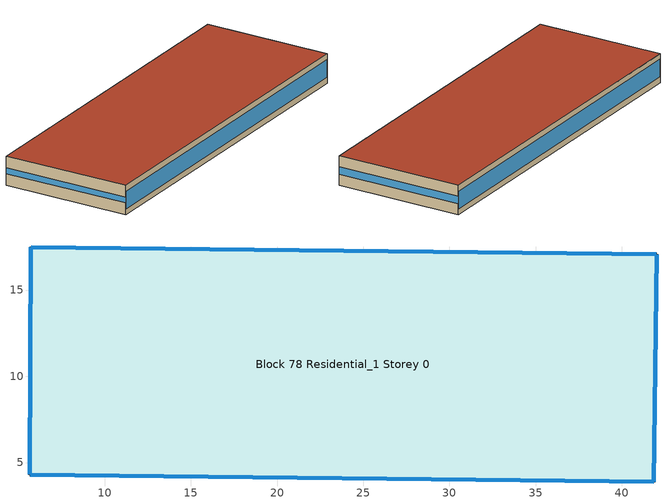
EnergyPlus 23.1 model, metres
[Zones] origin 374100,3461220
Block 78 Residential_1 Storey 0
 floor ground (Project Floor): 42.01,17.06 41.85,3.87 5.67,4.31 5.74,17.5 z0
 wall outside (Project Wall): 5.67,4.31 41.85,3.87 42.01,17.06 5.74,17.5 5.67,4.31 z0:3
 window (Residential_south_window_construction): 5.69,4.31 41.83,3.87 z0.6:2.4
 window (Residential_east_window_construction): 41.85,3.88 42.01,17.06 z1.12:1.88
 window (Residential_north_window_construction): 41.99,17.06 5.76,17.5 z0.6:2.4
 window (Residential_west_window_construction): 5.74,17.49 5.67,4.31 z1.2:1.8
 roof outside (Project Flat Roof): 41.85,3.87 42.01,17.06 5.74,17.5 5.67,4.31 z3
[Building]
Building_1: North Axis=0; Terrain=City; Loads Convergence Tolerance Value=0.04; Temperature Convergence Tolerance Value=0.4; Solar Distribution=FullExterior; Maximum Number of Warmup Days=25; Minimum Number of Warmup Days=6
[Site:Location]
CHN Design_Conditions: Latitude=30; Longitude=114; Time Zone=8; Elevation=12
[SIZINGPERIOD:DESIGNDAY] Day of Month=21; DryBulb Temperature Range Modifier Type=DefaultMultipliers; Humidity Condition Type=Wetbulb; Barometric Pressure=101181; Rain Indicator=No; Snow Indicator=No; Daylight Saving Time Indicator=No; Sky Clearness=0; Begin Environment Reset Mode=FullResetAtBeginEnvironment
Name | Month | Day Type | Maximum DryBulb Temperature | Daily DryBulb Temperature Range | Wetbulb or DewPoint at Maximum DryBulb | Wind Speed | Wind Direction | Solar Model Indicator | ASHRAE Clear Sky Optical Depth for Beam Irradiance taub | ASHRAE Clear Sky Optical Depth for Diffuse Irradiance taud
Ann Htg 99.6% Condns DB | 1 | WinterDesignDay | -10 | 0 | -4.8 | 1 | 340 | ASHRAEClearSky | 0 | 0
Ann Clg .4% Condns DB=>MWB | 7 | SummerDesignDay | 40 | 6.6 | 27.1 | 3.5 | 220 | ASHRAETau | 0.781 | 1.413
[MATERIAL]
DefaultMaterial: Roughness=Rough; Thickness=0.1; Conductivity=0.1; Density=1000; Specific Heat=1000; Thermal Absorptance=0.9; Solar Absorptance=0.7; Visible Absorptance=0.7
[WINDOWMATERIAL:SIMPLEGLAZINGSYSTEM] Solar Heat Gain Coefficient=0.4; Visible Transmittance=0.6
Name | UFactor
Residential_east_window; Residential_south_window; Residential_north_window | 2
Residential_west_window | 1.5
[CONSTRUCTION]
Project Wall; Project Floor; Project Flat Roof: DefaultMaterial
Residential_east_window_construction: Residential_east_window
Residential_south_window_construction: Residential_south_window
Residential_west_window_construction: Residential_west_window
Residential_north_window_construction: Residential_north_window
[SPACE]
Block 78 Residential_1 Storey 0_space: Zone=Block 78 Residential_1 Storey 0; Ceiling Height=autocalculate; Volume=autocalculate; Floor Area=autocalculate; Space Type=Residential
[SPACELIST]
Residential: Block 78 Residential_1 Storey 0_space
[ZONE]
Block 78 Residential_1 Storey 0: Type=1; Multiplier=1; Ceiling Height=autocalculate; Volume=autocalculate; Floor Area=autocalculate; Part of Total Floor Area=Yes
[PEOPLE]
People_for_residential: Zone or ZoneList or Space or SpaceList=Residential; Number of People Schedule=SeasonalSchedule_Schedule_residential_people; Number of People Calculation Method=People/Area; People per Floor Area=0.04; Fraction Radiant=0.3; Sensible Heat Fraction=autocalculate; Activity Level Schedule=SeasonalSchedule_Schedule_residential_activity; Carbon Dioxide Generation Rate=3.82e-08; Enable ASHRAE 55 Comfort Warnings=No; Mean Radiant Temperature Calculation Type=ZoneAveraged; Clothing Insulation Calculation Method=ClothingInsulationSchedule; Cold Stress Temperature Threshold=15.56; Heat Stress Temperature Threshold=30
[LIGHTS]
Light_for_residential: Zone or ZoneList or Space or SpaceList=Residential; Schedule=SeasonalSchedule_residential_lighting; Design Level Calculation Method=Watts/Area; Watts per Zone Floor Area=5; Return Air Fraction=0; Fraction Radiant=0.32; Fraction Visible=0.25; Fraction Replaceable=1; EndUse Subcategory=General; Return Air Fraction Calculated from Plenum Temperature=No; Return Air Fraction Function of Plenum Temperature Coefficient 1=0; Return Air Fraction Function of Plenum Temperature Coefficient 2=0
[ELECTRICEQUIPMENT]
Equipment_for_residential: Zone or ZoneList or Space or SpaceList=Residential; Schedule=SeasonalSchedule_Schedule_residential_equipment; Design Level Calculation Method=Watts/Area; Watts per Zone Floor Area=3.8; Fraction Latent=0; Fraction Radiant=0; Fraction Lost=0; EndUse Subcategory=Electric Equipment
[DAYLIGHTING:CONTROLS]
Dlight_Block 78 Residential_1 Storey 0: Zone or Space=Block 78 Residential_1 Storey 0; Glare Calculation Daylighting Reference Point=Rpoint_Block 78 Residential_1 Storey 0; Daylighting Reference Point 1=Rpoint_Block 78 Residential_1 Storey 0; Illuminance Setpoint at Reference Point 1=300
[HVACTEMPLATE:THERMOSTAT]
Name | Heating Setpoint Schedule | Cooling Setpoint Schedule
Thermostat_for_office | SeasonalSchedule_office_heating | SeasonalSchedule_office_cooling
Thermostat_for_commercial | SeasonalSchedule_commerical_heating | SeasonalSchedule_commerical_cooling
Thermostat_for_residential | SeasonalSchedule_residential_heating | SeasonalSchedule_residential_cooling
Thermostat_for_school | SeasonalSchedule_school_heating | SeasonalSchedule_school_cooling
Thermostat_for_hospital | SeasonalSchedule_hospital_heating | SeasonalSchedule_hospital_cooling
Thermostat_for_industrial | SeasonalSchedule_Industrial_heating | SeasonalSchedule_Industrial_cooling
Thermostat_for_transport | SeasonalSchedule_transport_heating | SeasonalSchedule_transport_cooling
Thermostat_for_administration | SeasonalSchedule_administration_heating | SeasonalSchedule_administration_cooling
[HVACTEMPLATE:ZONE:IDEALLOADSAIRSYSTEM]
Block 78 Residential_1 Storey 0: Template Thermostat=Thermostat_for_residential; Maximum Heating Supply Air Temperature=50; Minimum Cooling Supply Air Temperature=13; Maximum Heating Supply Air Humidity Ratio=0.0156; Minimum Cooling Supply Air Humidity Ratio=0.0077; Heating Limit=NoLimit; Cooling Limit=NoLimit; Dehumidification Control Type=ConstantSensibleHeatRatio; Cooling Sensible Heat Ratio=0.7; Dehumidification Setpoint=60; Humidification Control Type=None; Humidification Setpoint=30; Outdoor Air Method=DetailedSpecification; Outdoor Air Flow Rate per Person=0.00944; Outdoor Air Flow Rate per Zone Floor Area=0; Outdoor Air Flow Rate per Zone=0; Design Specification Outdoor Air Object=Ventilation_for_residential; Demand Controlled Ventilation Type=None; Outdoor Air Economizer Type=NoEconomizer; Heat Recovery Type=None; Sensible Heat Recovery Effectiveness=0.7; Latent Heat Recovery Effectiveness=0.65
[DESIGNSPECIFICATION:OUTDOORAIR]
Ventilation_for_residential: Outdoor Air Method=Flow/Person; Outdoor Air Flow per Person=0.00833333; Outdoor Air Flow per Zone Floor Area=0; Outdoor Air Flow per Zone=0; Outdoor Air Flow Air Changes per Hour=0
[SCHEDULE:DAY:HOURLY]
Schedule_administration_heating_summer_hourly; Schedule_commerical_heating_summer_hourly; Schedule_residential_heating_summer_hourly; Schedule_school_heating_summer_hourly; Schedule_hospital_heating_summer_hourly; Schedule_Industrial_heating_summer_hourly; Schedule_transport_heating_summer_hourly; Schedule_office_heating_summer_hourly: -20, -20, -20, -20, -20, -20, -20, -20, -20, -20, -20, -20, -20, -20, -20, -20, -20, -20, -20, -20, -20, -20, -20, -20
Schedule_administration_heating_winnter_weekday_hourly: 5, 5, 5, 5, 5, 5, 12, 12, 18, 20, 20, 20, 20, 20, 20, 20, 20, 20, 18, 5, 5, 5, 5, 5
Schedule_administration_heating_winnter_holiday_hourly; Schedule_school_heating_winnter_holiday_hourly: 5, 5, 5, 5, 5, 5, 5, 5, 5, 5, 5, 5, 5, 5, 5, 5, 5, 5, 5, 5, 5, 5, 5, 5
Schedule_administration_cooling_winter_hourly; Schedule_administration_cooling_summer_holiday_hourly; Schedule_commerical_cooling_winter_hourly; Schedule_residential_cooling_winter_hourly; Schedule_school_cooling_winter_hourly; Schedule_school_cooling_summer_holiday_hourly; Schedule_hospital_cooling_winter_hourly; Schedule_Industrial_cooling_winter_hourly; Schedule_transport_cooling_winter_hourly; Schedule_office_cooling_winter_hourly: 50, 50, 50, 50, 50, 50, 50, 50, 50, 50, 50, 50, 50, 50, 50, 50, 50, 50, 50, 50, 50, 50, 50, 50
Schedule_administration_cooling_summer_weekday_hourly: 50, 50, 50, 50, 50, 50, 50, 28, 26, 26, 26, 26, 26, 26, 26, 26, 26, 26, 50, 50, 50, 50, 50, 50
Schedule_commerical_heating_winnter_weekday_hourly; Schedule_commerical_heating_winnter_holiday_hourly: 5, 5, 5, 5, 5, 5, 12, 16, 18, 18, 18, 18, 18, 18, 18, 18, 18, 18, 18, 18, 12, 5, 5, 5
Schedule_commerical_cooling_summer_weekday_hourly; Schedule_commerical_cooling_summer_holiday_hourly: 50, 50, 50, 50, 50, 50, 50, 28, 24, 24, 24, 24, 24, 24, 24, 24, 24, 24, 24, 24, 24, 28, 50, 50
Schedule_residential_heating_winnter_weekday_hourly; Schedule_residential_heating_winnter_holiday_hourly: 18, 18, 18, 18, 18, 18, 18, -20, -20, -20, -20, -20, -20, -20, -20, -20, -20, -20, -20, -20, 18, 18, 18, 18
Schedule_residential_cooling_summer_weekday_hourly; Schedule_residential_cooling_summer_holiday_hourly: 26, 26, 26, 26, 26, 26, 26, 50, 50, 50, 50, 50, 50, 50, 50, 50, 50, 50, 50, 50, 26, 26, 26, 26
Schedule_residential_lighting_weekday_hourly; Schedule_residential_lighting_holiday_hourly: 0.1, 0.1, 0.1, 0.1, 0.1, 0.8, 0.5, 0, 0, 0, 0, 0, 0, 0, 0, 0, 0, 0, 1, 1, 1, 1, 0.1, 0.1
Schedule_residential_equipment_weekday_hourly: 0.2, 0.2, 0.2, 0.2, 0.2, 0.2, 0.8, 0.8, 0.6, 0.6, 0.8, 0.8, 0.8, 0.5, 0.5, 0.5, 0.6, 0.9, 0.9, 0.9, 0.9, 0.9, 0.2, 0.2
Schedule_residential_equipment_holiday_hourly: 0.2, 0.2, 0.2, 0.2, 0.2, 0.2, 0.75, 1, 0.5, 0.3, 0.5, 0.8, 0.5, 0.25, 0.25, 0.25, 0.25, 0.5, 0.9, 0.8, 0.75, 0.5, 0.2, 0.2
Schedule_residential_people_weekday_hourly: 1, 1, 1, 1, 1, 1, 0.5, 0.5, 0, 0, 0, 0, 0, 0, 0, 0, 0, 0, 0, 0, 0.5, 1, 1, 1
Schedule_residential_people_holiday_hourly: 0.5, 0.5, 0.5, 0.5, 0.5, 0.5, 0.5, 0.5, 0.5, 0.5, 0.5, 0.5, 0.5, 0.5, 0.5, 0.5, 0.5, 0.5, 0.5, 0.5, 0.5, 0.5, 0.5, 0.5
Schedule_residential_activity_weekday_hourly; Schedule_residential_activity_holiday_hourly: 108, 108, 108, 108, 108, 108, 108, 108, 108, 108, 108, 108, 108, 108, 108, 108, 108, 108, 108, 108, 108, 108, 108, 108
Schedule_school_heating_winnter_weekday_hourly: 5, 5, 5, 5, 5, 12, 18, 20, 20, 20, 20, 20, 20, 20, 20, 20, 20, 20, 18, 12, 5, 5, 5, 5
Schedule_school_cooling_summer_weekday_hourly: 50, 50, 50, 50, 50, 50, 28, 26, 26, 26, 26, 26, 26, 26, 26, 26, 26, 26, 50, 50, 50, 50, 50, 50
Schedule_hospital_heating_winnter_weekday_hourly; Schedule_hospital_heating_winnter_holiday_hourly: 22, 22, 22, 22, 22, 22, 22, 22, 22, 22, 22, 22, 22, 22, 22, 22, 22, 22, 22, 22, 22, 22, 22, 22
Schedule_hospital_cooling_summer_weekday_hourly; Schedule_hospital_cooling_summer_holiday_hourly: 26, 26, 26, 26, 26, 26, 26, 26, 26, 26, 26, 26, 26, 26, 26, 26, 26, 26, 26, 26, 26, 26, 26, 26
Schedule_Industrial_heating_winnter_weekday_hourly; Schedule_Industrial_heating_winnter_holiday_hourly: -20, -20, -20, -20, -20, -20, 18, 18, 18, 18, 18, 18, 18, 18, 18, 18, 18, 18, 18, -20, -20, -20, -20, -20
Schedule_Industrial_cooling_summer_weekday_hourly; Schedule_Industrial_cooling_summer_holiday_hourly: 50, 50, 50, 50, 50, 50, 50, 28, 28, 28, 28, 28, 28, 28, 28, 28, 28, 28, 28, 50, 50, 50, 50, 50
Schedule_transport_heating_winnter_weekday_hourly; Schedule_transport_heating_winnter_holiday_hourly: 18, 18, 18, 18, 18, 18, 20, 20, 20, 20, 20, 20, 20, 20, 20, 20, 20, 20, 20, 20, 20, 20, 18, 18
Schedule_transport_cooling_summer_weekday_hourly; Schedule_transport_cooling_summer_holiday_hourly: 26, 26, 26, 26, 26, 26, 26, 24, 24, 24, 25, 24, 24, 24, 24, 24, 24, 24, 24, 24, 24, 24, 26, 28
Schedule_office_heating_winnter_weekday_hourly: 5, 5, 5, 5, 5, 5, 12, 18, 20, 20, 20, 20, 20, 20, 20, 20, 20, 20, 20, 18, 12, 5, 5, 5
Schedule_office_heating_winnter_holiday_hourly: 5, 5, 5, 5, 5, 5, 5, 5, 5, 16, 16, 16, 16, 16, 16, 16, 16, 5, 5, 5, 5, 5, 5, 5
Schedule_office_cooling_summer_weekday_hourly: 50, 50, 50, 50, 50, 50, 28, 26, 26, 26, 26, 26, 26, 26, 26, 26, 26, 26, 26, 26, 50, 50, 50, 50
Schedule_office_cooling_summer_holiday_hourly: 50, 50, 50, 50, 50, 50, 50, 50, 50, 50, 50, 26, 26, 26, 26, 26, 26, 50, 50, 50, 50, 50, 50, 50
[SCHEDULE:WEEK:DAILY]
Schedule_office_heating_summer_weekly: Schedule_office_heating_summer_hourly, Schedule_office_heating_summer_hourly, Schedule_office_heating_summer_hourly, Schedule_office_heating_summer_hourly, Schedule_office_heating_summer_hourly, Schedule_office_heating_summer_hourly, Schedule_office_heating_summer_hourly, Schedule_office_heating_summer_hourly, Schedule_office_heating_summer_hourly, Schedule_office_heating_summer_hourly, Schedule_office_heating_summer_hourly, Schedule_office_heating_summer_hourly
Schedule_office_heating_winnter_weekly: Schedule_office_heating_winnter_holiday_hourly, Schedule_office_heating_winnter_weekday_hourly, Schedule_office_heating_winnter_weekday_hourly, Schedule_office_heating_winnter_weekday_hourly, Schedule_office_heating_winnter_weekday_hourly, Schedule_office_heating_winnter_weekday_hourly, Schedule_office_heating_winnter_holiday_hourly, Schedule_office_heating_winnter_holiday_hourly, Schedule_office_heating_winnter_weekday_hourly, Schedule_office_heating_winnter_weekday_hourly, Schedule_office_heating_winnter_holiday_hourly, Schedule_office_heating_winnter_holiday_hourly
Schedule_office_cooling_winnter_weekly: Schedule_office_cooling_winter_hourly, Schedule_office_cooling_winter_hourly, Schedule_office_cooling_winter_hourly, Schedule_office_cooling_winter_hourly, Schedule_office_cooling_winter_hourly, Schedule_office_cooling_winter_hourly, Schedule_office_cooling_winter_hourly, Schedule_office_cooling_winter_hourly, Schedule_office_cooling_winter_hourly, Schedule_office_cooling_winter_hourly, Schedule_office_cooling_winter_hourly, Schedule_office_cooling_winter_hourly
Schedule_office_cooling_summer_weekly: Schedule_office_cooling_summer_holiday_hourly, Schedule_office_cooling_summer_weekday_hourly, Schedule_office_cooling_summer_weekday_hourly, Schedule_office_cooling_summer_weekday_hourly, Schedule_office_cooling_summer_weekday_hourly, Schedule_office_cooling_summer_weekday_hourly, Schedule_office_cooling_summer_holiday_hourly, Schedule_office_cooling_summer_holiday_hourly, Schedule_office_cooling_summer_weekday_hourly, Schedule_office_cooling_summer_weekday_hourly, Schedule_office_cooling_summer_holiday_hourly, Schedule_office_cooling_summer_holiday_hourly
Schedule_commerical_heating_summer_weekly: Schedule_commerical_heating_summer_hourly, Schedule_commerical_heating_summer_hourly, Schedule_commerical_heating_summer_hourly, Schedule_commerical_heating_summer_hourly, Schedule_commerical_heating_summer_hourly, Schedule_commerical_heating_summer_hourly, Schedule_commerical_heating_summer_hourly, Schedule_commerical_heating_summer_hourly, Schedule_commerical_heating_summer_hourly, Schedule_commerical_heating_summer_hourly, Schedule_commerical_heating_summer_hourly, Schedule_commerical_heating_summer_hourly
Schedule_commerical_heating_winnter_weekly: Schedule_commerical_heating_winnter_holiday_hourly, Schedule_commerical_heating_winnter_weekday_hourly, Schedule_commerical_heating_winnter_weekday_hourly, Schedule_commerical_heating_winnter_weekday_hourly, Schedule_commerical_heating_winnter_weekday_hourly, Schedule_commerical_heating_winnter_weekday_hourly, Schedule_commerical_heating_winnter_holiday_hourly, Schedule_commerical_heating_winnter_holiday_hourly, Schedule_commerical_heating_winnter_weekday_hourly, Schedule_commerical_heating_winnter_weekday_hourly, Schedule_commerical_heating_winnter_holiday_hourly, Schedule_commerical_heating_winnter_holiday_hourly
Schedule_commerical_cooling_winnter_weekly: Schedule_commerical_cooling_winter_hourly, Schedule_commerical_cooling_winter_hourly, Schedule_commerical_cooling_winter_hourly, Schedule_commerical_cooling_winter_hourly, Schedule_commerical_cooling_winter_hourly, Schedule_commerical_cooling_winter_hourly, Schedule_commerical_cooling_winter_hourly, Schedule_commerical_cooling_winter_hourly, Schedule_commerical_cooling_winter_hourly, Schedule_commerical_cooling_winter_hourly, Schedule_commerical_cooling_winter_hourly, Schedule_commerical_cooling_winter_hourly
Schedule_commerical_cooling_summer_weekly: Schedule_commerical_cooling_summer_holiday_hourly, Schedule_commerical_cooling_summer_weekday_hourly, Schedule_commerical_cooling_summer_weekday_hourly, Schedule_commerical_cooling_summer_weekday_hourly, Schedule_commerical_cooling_summer_weekday_hourly, Schedule_commerical_cooling_summer_weekday_hourly, Schedule_commerical_cooling_summer_holiday_hourly, Schedule_commerical_cooling_summer_holiday_hourly, Schedule_commerical_cooling_summer_weekday_hourly, Schedule_commerical_cooling_summer_weekday_hourly, Schedule_commerical_cooling_summer_holiday_hourly, Schedule_commerical_cooling_summer_holiday_hourly
Schedule_residential_heating_summer_weekly: Schedule_residential_heating_summer_hourly, Schedule_residential_heating_summer_hourly, Schedule_residential_heating_summer_hourly, Schedule_residential_heating_summer_hourly, Schedule_residential_heating_summer_hourly, Schedule_residential_heating_summer_hourly, Schedule_residential_heating_summer_hourly, Schedule_residential_heating_summer_hourly, Schedule_residential_heating_summer_hourly, Schedule_residential_heating_summer_hourly, Schedule_residential_heating_summer_hourly, Schedule_residential_heating_summer_hourly
Schedule_residential_heating_winnter_weekly: Schedule_residential_heating_winnter_holiday_hourly, Schedule_residential_heating_winnter_weekday_hourly, Schedule_residential_heating_winnter_weekday_hourly, Schedule_residential_heating_winnter_weekday_hourly, Schedule_residential_heating_winnter_weekday_hourly, Schedule_residential_heating_winnter_weekday_hourly, Schedule_residential_heating_winnter_holiday_hourly, Schedule_residential_heating_winnter_holiday_hourly, Schedule_residential_heating_winnter_weekday_hourly, Schedule_residential_heating_winnter_weekday_hourly, Schedule_residential_heating_winnter_holiday_hourly, Schedule_residential_heating_winnter_holiday_hourly
Schedule_residential_cooling_winnter_weekly: Schedule_residential_cooling_winter_hourly, Schedule_residential_cooling_winter_hourly, Schedule_residential_cooling_winter_hourly, Schedule_residential_cooling_winter_hourly, Schedule_residential_cooling_winter_hourly, Schedule_residential_cooling_winter_hourly, Schedule_residential_cooling_winter_hourly, Schedule_residential_cooling_winter_hourly, Schedule_residential_cooling_winter_hourly, Schedule_residential_cooling_winter_hourly, Schedule_residential_cooling_winter_hourly, Schedule_residential_cooling_winter_hourly
Schedule_residential_cooling_summer_weekly: Schedule_residential_cooling_summer_holiday_hourly, Schedule_residential_cooling_summer_weekday_hourly, Schedule_residential_cooling_summer_weekday_hourly, Schedule_residential_cooling_summer_weekday_hourly, Schedule_residential_cooling_summer_weekday_hourly, Schedule_residential_cooling_summer_weekday_hourly, Schedule_residential_cooling_summer_holiday_hourly, Schedule_residential_cooling_summer_holiday_hourly, Schedule_residential_cooling_summer_weekday_hourly, Schedule_residential_cooling_summer_weekday_hourly, Schedule_residential_cooling_summer_holiday_hourly, Schedule_residential_cooling_summer_holiday_hourly
Schedule_residential_lighting_weekly: Schedule_residential_lighting_holiday_hourly, Schedule_residential_lighting_weekday_hourly, Schedule_residential_lighting_weekday_hourly, Schedule_residential_lighting_weekday_hourly, Schedule_residential_lighting_weekday_hourly, Schedule_residential_lighting_weekday_hourly, Schedule_residential_lighting_holiday_hourly, Schedule_residential_lighting_holiday_hourly, Schedule_residential_lighting_weekday_hourly, Schedule_residential_lighting_weekday_hourly, Schedule_residential_lighting_holiday_hourly, Schedule_residential_lighting_holiday_hourly
Schedule_residential_equipment_weekly: Schedule_residential_equipment_holiday_hourly, Schedule_residential_equipment_weekday_hourly, Schedule_residential_equipment_weekday_hourly, Schedule_residential_equipment_weekday_hourly, Schedule_residential_equipment_weekday_hourly, Schedule_residential_equipment_weekday_hourly, Schedule_residential_equipment_holiday_hourly, Schedule_residential_equipment_holiday_hourly, Schedule_residential_equipment_weekday_hourly, Schedule_residential_equipment_weekday_hourly, Schedule_residential_equipment_holiday_hourly, Schedule_residential_equipment_holiday_hourly
Schedule_residential_people_weekly: Schedule_residential_people_holiday_hourly, Schedule_residential_people_weekday_hourly, Schedule_residential_people_weekday_hourly, Schedule_residential_people_weekday_hourly, Schedule_residential_people_weekday_hourly, Schedule_residential_people_weekday_hourly, Schedule_residential_people_holiday_hourly, Schedule_residential_people_holiday_hourly, Schedule_residential_people_weekday_hourly, Schedule_residential_people_weekday_hourly, Schedule_residential_people_holiday_hourly, Schedule_residential_people_holiday_hourly
Schedule_residential_activity_weekly: Schedule_residential_activity_holiday_hourly, Schedule_residential_activity_weekday_hourly, Schedule_residential_activity_weekday_hourly, Schedule_residential_activity_weekday_hourly, Schedule_residential_activity_weekday_hourly, Schedule_residential_activity_weekday_hourly, Schedule_residential_activity_holiday_hourly, Schedule_residential_activity_holiday_hourly, Schedule_residential_activity_weekday_hourly, Schedule_residential_activity_weekday_hourly, Schedule_residential_activity_holiday_hourly, Schedule_residential_activity_holiday_hourly
Schedule_school_heating_summer_weekly: Schedule_school_heating_summer_hourly, Schedule_school_heating_summer_hourly, Schedule_school_heating_summer_hourly, Schedule_school_heating_summer_hourly, Schedule_school_heating_summer_hourly, Schedule_school_heating_summer_hourly, Schedule_school_heating_summer_hourly, Schedule_school_heating_summer_hourly, Schedule_school_heating_summer_hourly, Schedule_school_heating_summer_hourly, Schedule_school_heating_summer_hourly, Schedule_school_heating_summer_hourly
Schedule_school_heating_winnter_weekly: Schedule_school_heating_winnter_holiday_hourly, Schedule_school_heating_winnter_weekday_hourly, Schedule_school_heating_winnter_weekday_hourly, Schedule_school_heating_winnter_weekday_hourly, Schedule_school_heating_winnter_weekday_hourly, Schedule_school_heating_winnter_weekday_hourly, Schedule_school_heating_winnter_holiday_hourly, Schedule_school_heating_winnter_holiday_hourly, Schedule_school_heating_winnter_weekday_hourly, Schedule_school_heating_winnter_weekday_hourly, Schedule_school_heating_winnter_holiday_hourly, Schedule_school_heating_winnter_holiday_hourly
Schedule_school_cooling_winnter_weekly: Schedule_school_cooling_winter_hourly, Schedule_school_cooling_winter_hourly, Schedule_school_cooling_winter_hourly, Schedule_school_cooling_winter_hourly, Schedule_school_cooling_winter_hourly, Schedule_school_cooling_winter_hourly, Schedule_school_cooling_winter_hourly, Schedule_school_cooling_winter_hourly, Schedule_school_cooling_winter_hourly, Schedule_school_cooling_winter_hourly, Schedule_school_cooling_winter_hourly, Schedule_school_cooling_winter_hourly
Schedule_school_cooling_summer_weekly: Schedule_school_cooling_summer_holiday_hourly, Schedule_school_cooling_summer_weekday_hourly, Schedule_school_cooling_summer_weekday_hourly, Schedule_school_cooling_summer_weekday_hourly, Schedule_school_cooling_summer_weekday_hourly, Schedule_school_cooling_summer_weekday_hourly, Schedule_school_cooling_summer_holiday_hourly, Schedule_school_cooling_summer_holiday_hourly, Schedule_school_cooling_summer_weekday_hourly, Schedule_school_cooling_summer_weekday_hourly, Schedule_school_cooling_summer_holiday_hourly, Schedule_school_cooling_summer_holiday_hourly
Schedule_hospital_heating_summer_weekly: Schedule_hospital_heating_summer_hourly, Schedule_hospital_heating_summer_hourly, Schedule_hospital_heating_summer_hourly, Schedule_hospital_heating_summer_hourly, Schedule_hospital_heating_summer_hourly, Schedule_hospital_heating_summer_hourly, Schedule_hospital_heating_summer_hourly, Schedule_hospital_heating_summer_hourly, Schedule_hospital_heating_summer_hourly, Schedule_hospital_heating_summer_hourly, Schedule_hospital_heating_summer_hourly, Schedule_hospital_heating_summer_hourly
Schedule_hospital_heating_winnter_weekly: Schedule_hospital_heating_winnter_holiday_hourly, Schedule_hospital_heating_winnter_weekday_hourly, Schedule_hospital_heating_winnter_weekday_hourly, Schedule_hospital_heating_winnter_weekday_hourly, Schedule_hospital_heating_winnter_weekday_hourly, Schedule_hospital_heating_winnter_weekday_hourly, Schedule_hospital_heating_winnter_holiday_hourly, Schedule_hospital_heating_winnter_holiday_hourly, Schedule_hospital_heating_winnter_weekday_hourly, Schedule_hospital_heating_winnter_weekday_hourly, Schedule_hospital_heating_winnter_holiday_hourly, Schedule_hospital_heating_winnter_holiday_hourly
Schedule_hospital_cooling_winnter_weekly: Schedule_hospital_cooling_winter_hourly, Schedule_hospital_cooling_winter_hourly, Schedule_hospital_cooling_winter_hourly, Schedule_hospital_cooling_winter_hourly, Schedule_hospital_cooling_winter_hourly, Schedule_hospital_cooling_winter_hourly, Schedule_hospital_cooling_winter_hourly, Schedule_hospital_cooling_winter_hourly, Schedule_hospital_cooling_winter_hourly, Schedule_hospital_cooling_winter_hourly, Schedule_hospital_cooling_winter_hourly, Schedule_hospital_cooling_winter_hourly
Schedule_hospital_cooling_summer_weekly: Schedule_hospital_cooling_summer_holiday_hourly, Schedule_hospital_cooling_summer_weekday_hourly, Schedule_hospital_cooling_summer_weekday_hourly, Schedule_hospital_cooling_summer_weekday_hourly, Schedule_hospital_cooling_summer_weekday_hourly, Schedule_hospital_cooling_summer_weekday_hourly, Schedule_hospital_cooling_summer_holiday_hourly, Schedule_hospital_cooling_summer_holiday_hourly, Schedule_hospital_cooling_summer_weekday_hourly, Schedule_hospital_cooling_summer_weekday_hourly, Schedule_hospital_cooling_summer_holiday_hourly, Schedule_hospital_cooling_summer_holiday_hourly
Schedule_Industrial_heating_summer_weekly: Schedule_Industrial_heating_summer_hourly, Schedule_Industrial_heating_summer_hourly, Schedule_Industrial_heating_summer_hourly, Schedule_Industrial_heating_summer_hourly, Schedule_Industrial_heating_summer_hourly, Schedule_Industrial_heating_summer_hourly, Schedule_Industrial_heating_summer_hourly, Schedule_Industrial_heating_summer_hourly, Schedule_Industrial_heating_summer_hourly, Schedule_Industrial_heating_summer_hourly, Schedule_Industrial_heating_summer_hourly, Schedule_Industrial_heating_summer_hourly
Schedule_Industrial_heating_winnter_weekly: Schedule_Industrial_heating_winnter_holiday_hourly, Schedule_Industrial_heating_winnter_weekday_hourly, Schedule_Industrial_heating_winnter_weekday_hourly, Schedule_Industrial_heating_winnter_weekday_hourly, Schedule_Industrial_heating_winnter_weekday_hourly, Schedule_Industrial_heating_winnter_weekday_hourly, Schedule_Industrial_heating_winnter_holiday_hourly, Schedule_Industrial_heating_winnter_holiday_hourly, Schedule_Industrial_heating_winnter_weekday_hourly, Schedule_Industrial_heating_winnter_weekday_hourly, Schedule_Industrial_heating_winnter_holiday_hourly, Schedule_Industrial_heating_winnter_holiday_hourly
Schedule_Industrial_cooling_winnter_weekly: Schedule_Industrial_cooling_winter_hourly, Schedule_Industrial_cooling_winter_hourly, Schedule_Industrial_cooling_winter_hourly, Schedule_Industrial_cooling_winter_hourly, Schedule_Industrial_cooling_winter_hourly, Schedule_Industrial_cooling_winter_hourly, Schedule_Industrial_cooling_winter_hourly, Schedule_Industrial_cooling_winter_hourly, Schedule_Industrial_cooling_winter_hourly, Schedule_Industrial_cooling_winter_hourly, Schedule_Industrial_cooling_winter_hourly, Schedule_Industrial_cooling_winter_hourly
Schedule_Industrial_cooling_summer_weekly: Schedule_Industrial_cooling_summer_holiday_hourly, Schedule_Industrial_cooling_summer_weekday_hourly, Schedule_Industrial_cooling_summer_weekday_hourly, Schedule_Industrial_cooling_summer_weekday_hourly, Schedule_Industrial_cooling_summer_weekday_hourly, Schedule_Industrial_cooling_summer_weekday_hourly, Schedule_Industrial_cooling_summer_holiday_hourly, Schedule_Industrial_cooling_summer_holiday_hourly, Schedule_Industrial_cooling_summer_weekday_hourly, Schedule_Industrial_cooling_summer_weekday_hourly, Schedule_Industrial_cooling_summer_holiday_hourly, Schedule_Industrial_cooling_summer_holiday_hourly
Schedule_administration_heating_summer_weekly: Schedule_administration_heating_summer_hourly, Schedule_administration_heating_summer_hourly, Schedule_administration_heating_summer_hourly, Schedule_administration_heating_summer_hourly, Schedule_administration_heating_summer_hourly, Schedule_administration_heating_summer_hourly, Schedule_administration_heating_summer_hourly, Schedule_administration_heating_summer_hourly, Schedule_administration_heating_summer_hourly, Schedule_administration_heating_summer_hourly, Schedule_administration_heating_summer_hourly, Schedule_administration_heating_summer_hourly
Schedule_administration_heating_winnter_weekly: Schedule_administration_heating_winnter_holiday_hourly, Schedule_administration_heating_winnter_weekday_hourly, Schedule_administration_heating_winnter_weekday_hourly, Schedule_administration_heating_winnter_weekday_hourly, Schedule_administration_heating_winnter_weekday_hourly, Schedule_administration_heating_winnter_weekday_hourly, Schedule_administration_heating_winnter_holiday_hourly, Schedule_administration_heating_winnter_holiday_hourly, Schedule_administration_heating_winnter_weekday_hourly, Schedule_administration_heating_winnter_weekday_hourly, Schedule_administration_heating_winnter_holiday_hourly, Schedule_administration_heating_winnter_holiday_hourly
Schedule_administration_cooling_winnter_weekly: Schedule_administration_cooling_winter_hourly, Schedule_administration_cooling_winter_hourly, Schedule_administration_cooling_winter_hourly, Schedule_administration_cooling_winter_hourly, Schedule_administration_cooling_winter_hourly, Schedule_administration_cooling_winter_hourly, Schedule_administration_cooling_winter_hourly, Schedule_administration_cooling_winter_hourly, Schedule_administration_cooling_winter_hourly, Schedule_administration_cooling_winter_hourly, Schedule_administration_cooling_winter_hourly, Schedule_administration_cooling_winter_hourly
Schedule_administration_cooling_summer_weekly: Schedule_administration_cooling_summer_holiday_hourly, Schedule_administration_cooling_summer_weekday_hourly, Schedule_administration_cooling_summer_weekday_hourly, Schedule_administration_cooling_summer_weekday_hourly, Schedule_administration_cooling_summer_weekday_hourly, Schedule_administration_cooling_summer_weekday_hourly, Schedule_administration_cooling_summer_holiday_hourly, Schedule_administration_cooling_summer_holiday_hourly, Schedule_administration_cooling_summer_weekday_hourly, Schedule_administration_cooling_summer_weekday_hourly, Schedule_administration_cooling_summer_holiday_hourly, Schedule_administration_cooling_summer_holiday_hourly
Schedule_transport_heating_summer_weekly: Schedule_transport_heating_summer_hourly, Schedule_transport_heating_summer_hourly, Schedule_transport_heating_summer_hourly, Schedule_transport_heating_summer_hourly, Schedule_transport_heating_summer_hourly, Schedule_transport_heating_summer_hourly, Schedule_transport_heating_summer_hourly, Schedule_transport_heating_summer_hourly, Schedule_transport_heating_summer_hourly, Schedule_transport_heating_summer_hourly, Schedule_transport_heating_summer_hourly, Schedule_transport_heating_summer_hourly
Schedule_transport_heating_winnter_weekly: Schedule_transport_heating_winnter_holiday_hourly, Schedule_transport_heating_winnter_weekday_hourly, Schedule_transport_heating_winnter_weekday_hourly, Schedule_transport_heating_winnter_weekday_hourly, Schedule_transport_heating_winnter_weekday_hourly, Schedule_transport_heating_winnter_weekday_hourly, Schedule_transport_heating_winnter_holiday_hourly, Schedule_transport_heating_winnter_holiday_hourly, Schedule_transport_heating_winnter_weekday_hourly, Schedule_transport_heating_winnter_weekday_hourly, Schedule_transport_heating_winnter_holiday_hourly, Schedule_transport_heating_winnter_holiday_hourly
Schedule_transport_cooling_winnter_weekly: Schedule_transport_cooling_winter_hourly, Schedule_transport_cooling_winter_hourly, Schedule_transport_cooling_winter_hourly, Schedule_transport_cooling_winter_hourly, Schedule_transport_cooling_winter_hourly, Schedule_transport_cooling_winter_hourly, Schedule_transport_cooling_winter_hourly, Schedule_transport_cooling_winter_hourly, Schedule_transport_cooling_winter_hourly, Schedule_transport_cooling_winter_hourly, Schedule_transport_cooling_winter_hourly, Schedule_transport_cooling_winter_hourly
Schedule_transport_cooling_summer_weekly: Schedule_transport_cooling_summer_holiday_hourly, Schedule_transport_cooling_summer_weekday_hourly, Schedule_transport_cooling_summer_weekday_hourly, Schedule_transport_cooling_summer_weekday_hourly, Schedule_transport_cooling_summer_weekday_hourly, Schedule_transport_cooling_summer_weekday_hourly, Schedule_transport_cooling_summer_holiday_hourly, Schedule_transport_cooling_summer_holiday_hourly, Schedule_transport_cooling_summer_weekday_hourly, Schedule_transport_cooling_summer_weekday_hourly, Schedule_transport_cooling_summer_holiday_hourly, Schedule_transport_cooling_summer_holiday_hourly
[SCHEDULE:YEAR]
SeasonalSchedule_office_heating: Schedule_office_heating_winnter_weekly, 1, 1, 3, 31, Schedule_office_heating_summer_weekly, 4, 1, 11, 30, Schedule_office_heating_winnter_weekly, 12, 1, 12, 31
SeasonalSchedule_office_cooling: Schedule_office_cooling_winnter_weekly, 1, 1, 5, 31, Schedule_office_cooling_summer_weekly, 6, 1, 9, 30, Schedule_office_cooling_winnter_weekly, 10, 1, 12, 31
SeasonalSchedule_commerical_heating: Schedule_commerical_heating_winnter_weekly, 1, 1, 3, 31, Schedule_commerical_heating_summer_weekly, 4, 1, 11, 30, Schedule_commerical_heating_winnter_weekly, 12, 1, 12, 31
SeasonalSchedule_commerical_cooling: Schedule_commerical_cooling_winnter_weekly, 1, 1, 5, 31, Schedule_commerical_cooling_summer_weekly, 6, 1, 9, 30, Schedule_commerical_cooling_winnter_weekly, 10, 1, 12, 31
SeasonalSchedule_residential_heating: Schedule_residential_heating_winnter_weekly, 1, 1, 3, 31, Schedule_residential_heating_summer_weekly, 4, 1, 11, 30, Schedule_residential_heating_winnter_weekly, 12, 1, 12, 31
SeasonalSchedule_residential_cooling: Schedule_residential_cooling_winnter_weekly, 1, 1, 5, 31, Schedule_residential_cooling_summer_weekly, 6, 1, 9, 30, Schedule_residential_cooling_winnter_weekly, 10, 1, 12, 31
SeasonalSchedule_residential_lighting: Schedule_residential_lighting_weekly, 1, 1, 12, 31
SeasonalSchedule_Schedule_residential_equipment: Schedule_residential_equipment_weekly, 1, 1, 12, 31
SeasonalSchedule_Schedule_residential_people: Schedule_residential_people_weekly, 1, 1, 12, 31
SeasonalSchedule_Schedule_residential_activity: Schedule_residential_activity_weekly, 1, 1, 12, 31
SeasonalSchedule_school_heating: Schedule_school_heating_winnter_weekly, 1, 1, 3, 31, Schedule_school_heating_summer_weekly, 4, 1, 11, 30, Schedule_school_heating_winnter_weekly, 12, 1, 12, 31
SeasonalSchedule_school_cooling: Schedule_school_cooling_winnter_weekly, 1, 1, 5, 31, Schedule_school_cooling_summer_weekly, 6, 1, 9, 30, Schedule_school_cooling_winnter_weekly, 10, 1, 12, 31
SeasonalSchedule_hospital_heating: Schedule_hospital_heating_winnter_weekly, 1, 1, 3, 31, Schedule_hospital_heating_summer_weekly, 4, 1, 11, 30, Schedule_hospital_heating_winnter_weekly, 12, 1, 12, 31
SeasonalSchedule_hospital_cooling: Schedule_hospital_cooling_winnter_weekly, 1, 1, 5, 31, Schedule_hospital_cooling_summer_weekly, 6, 1, 9, 30, Schedule_hospital_cooling_winnter_weekly, 10, 1, 12, 31
SeasonalSchedule_Industrial_heating: Schedule_Industrial_heating_winnter_weekly, 1, 1, 3, 31, Schedule_Industrial_heating_summer_weekly, 4, 1, 11, 30, Schedule_Industrial_heating_winnter_weekly, 12, 1, 12, 31
SeasonalSchedule_Industrial_cooling: Schedule_Industrial_cooling_winnter_weekly, 1, 1, 5, 31, Schedule_Industrial_cooling_summer_weekly, 6, 1, 9, 30, Schedule_Industrial_cooling_winnter_weekly, 10, 1, 12, 31
SeasonalSchedule_transport_heating: Schedule_transport_heating_winnter_weekly, 1, 1, 3, 31, Schedule_transport_heating_summer_weekly, 4, 1, 11, 30, Schedule_transport_heating_winnter_weekly, 12, 1, 12, 31
SeasonalSchedule_transport_cooling: Schedule_transport_cooling_winnter_weekly, 1, 1, 5, 31, Schedule_transport_cooling_summer_weekly, 6, 1, 9, 30, Schedule_transport_cooling_winnter_weekly, 10, 1, 12, 31
SeasonalSchedule_administration_heating: Schedule_administration_heating_winnter_weekly, 1, 1, 3, 31, Schedule_administration_heating_summer_weekly, 4, 1, 11, 30, Schedule_administration_heating_winnter_weekly, 12, 1, 12, 31
SeasonalSchedule_administration_cooling: Schedule_administration_cooling_winnter_weekly, 1, 1, 5, 31, Schedule_administration_cooling_summer_weekly, 6, 1, 9, 30, Schedule_administration_cooling_winnter_weekly, 10, 1, 12, 31
